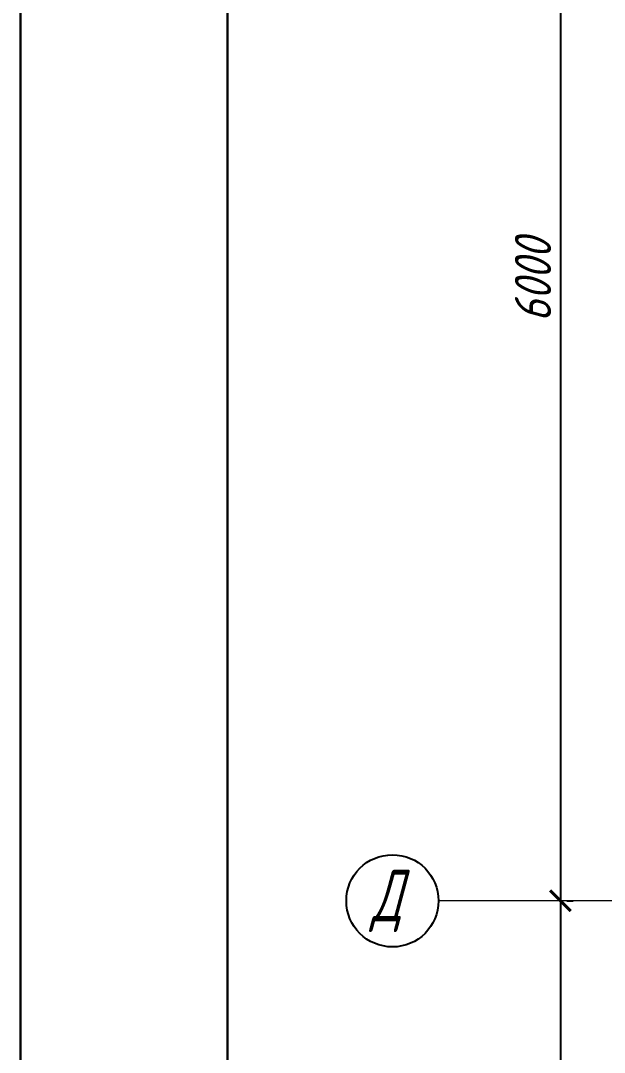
# Model space of a CAD drawing. Header units: millimetres. Extents: x 409 to 1826, y -2285 to 789.
# Drawn here: x 410.2 to 466.7, y 363.9 to 463.6 of the extents above; entities that cross this region are included whole.
import ezdxf
from ezdxf.enums import TextEntityAlignment as Align

# ---------------------------------------------------------------- set-up
doc = ezdxf.new("R2010")
doc.units = ezdxf.units.MM
doc.linetypes.add('осевая', pattern=[50.8, 31.75, -6.35, 6.35, -6.35])
for name, color, linetype, lineweight in [('1-основная-05', 2, 'Continuous', 50), ('Архитек.-025', 140, 'Continuous', 25), ('Общ_Осевая', 1, 'осевая', 15)]:
    doc.layers.add(name, color=color, linetype=linetype, lineweight=lineweight)
doc.styles.add('2-3.5', font='simplex.shx', dxfattribs={"width": 0.8, "oblique": 15, "height": 3.5})
doc.styles.add('2н', font='simplex.shx', dxfattribs={"width": 0.8, "oblique": 15, "height": 3.5})
doc.styles.add('CS_Gost2304', font='CS_Gost2304.shx', dxfattribs={"width": 0.8, "oblique": 15})
doc.dimstyles.new('Засечки-50', dxfattribs={"dimtxt": 2.5, "dimasz": 2, "dimexe": 1.25, "dimexo": 0.625, "dimgap": 0.9, "dimtad": 1, "dimdec": 0, "dimlfac": 50, "dimtxsty": '2-3.5', "dimblk": 'ARCHTICK', "dimcen": 2.5, "dimadec": 0, "dimazin": 0, "dimtfac": 1, "dimtdec": 0, "dimtmove": 0, "dimatfit": 3, "dimldrblk": 'DOTSMALL', "dimfxl": 1.25, "dimarcsym": 0})

# ---------------------------------------------------------------- blocks, each defined once
blk = doc.blocks.new('_ArchTick')
at = {"color": 0, "linetype": 'ByBlock', "const_width": 0.15}
blk.add_lwpolyline([(-0.5, -0.5), (0.5, 0.5)], dxfattribs=at)
blk = doc.blocks.new('*D80')
at = {"color": 0, "lineweight": -2}
for p, q in [((462.422, 378.521), (462.422, 258.521)), ((463.047, 378.521), (463.672, 378.521)), ((463.047, 258.521), (463.672, 258.521))]:
    blk.add_line(p, q, dxfattribs=at)
at = {"layer": 'Defpoints', "color": 0}
for p in [(462.422, 378.521), (462.422, 258.521), (462.422, 258.521)]:
    blk.add_point(p, dxfattribs=at)
at = {"color": 0, "lineweight": -2, "xscale": 2, "yscale": 2, "zscale": 2}
for p, rotation in [((462.422, 378.521), 90), ((462.422, 258.521), 270)]:
    blk.add_blockref('_ArchTick', p, dxfattribs=dict(at, rotation=rotation))
at = {"color": 0, "insert": (459.772, 318.521), "char_height": 3.5, "attachment_point": 5, "rotation": 90, "style": '2н'}
blk.add_mtext('6000', dxfattribs=at)
blk = doc.blocks.new('_DotSmall')
at = {"color": 0, "linetype": 'ByBlock', "const_width": 0.5}
blk.add_lwpolyline([(-0.0625, 0, 1), (0.0625, 0, 1)], format="xyb", close=True, dxfattribs=at)
blk = doc.blocks.new('*D81')
at = {"color": 0, "lineweight": -2}
for p, q in [((462.422, 498.521), (462.422, 378.521)), ((463.047, 498.521), (463.672, 498.521)), ((463.047, 378.521), (463.672, 378.521))]:
    blk.add_line(p, q, dxfattribs=at)
at = {"layer": 'Defpoints', "color": 0}
for p in [(462.422, 498.521), (462.422, 378.521), (462.422, 378.521)]:
    blk.add_point(p, dxfattribs=at)
at = {"color": 0, "lineweight": -2, "xscale": 2, "yscale": 2, "zscale": 2}
for p, rotation in [((462.422, 498.521), 90), ((462.422, 378.521), 270)]:
    blk.add_blockref('_ArchTick', p, dxfattribs=dict(at, rotation=rotation))
at = {"color": 0, "insert": (459.772, 438.521), "char_height": 3.5, "attachment_point": 5, "rotation": 90, "style": '2н'}
blk.add_mtext('6000', dxfattribs=at)

msp = doc.modelspace()

# ---------------------------------------------------------------- linework, layer by layer
at = {"color": 7}
msp.add_circle((446.188, 378.521), 4.455, dxfattribs=at)
at = {"layer": '1-основная-05', "color": 7, "lineweight": 30}
msp.add_lwpolyline([(430.25, 200), (1456.25, 200), (1456.25, 784), (430.25, 784)], close=True, dxfattribs=at)
at = {"layer": 'Архитек.-025', "color": 7, "lineweight": 30}
msp.add_lwpolyline([(410.25, 195), (1461.25, 195), (1461.25, 789), (410.25, 789)], close=True, dxfattribs=at)
at = {"layer": 'Общ_Осевая', "color": 7}
msp.add_line((576.25, 378.521), (450.643, 378.521), dxfattribs=at)

# ---------------------------------------------------------------- texts
at = {"color": 7, "style": 'CS_Gost2304', "oblique": 15, "width": 0.8}
msp.add_text('Д', height=5, dxfattribs=at).set_placement((445.608, 378.521), align=Align.MIDDLE)

# ---------------------------------------------------------------- dimensions: what is measured, and where the dimension line sits
at = {"color": 7}
for base, p1, p2, picture, middle in [((462.422, 378.521), (462.422, 498.521), (462.422, 378.521), '*D81', (462.422, 438.521)), ((462.422, 258.521), (462.422, 378.521), (462.422, 258.521), '*D80', (462.422, 318.521))]:
    dim = msp.add_linear_dim(base=base, p1=p1, p2=p2, angle=270, dimstyle='Засечки-50', override={"dimtxsty": '2н'}, dxfattribs=at)
    dim.commit()
    dim.dimension.update_dxf_attribs({"geometry": picture, "text_midpoint": middle, "dimtype": 160})

doc.saveas('drawing.dxf')
